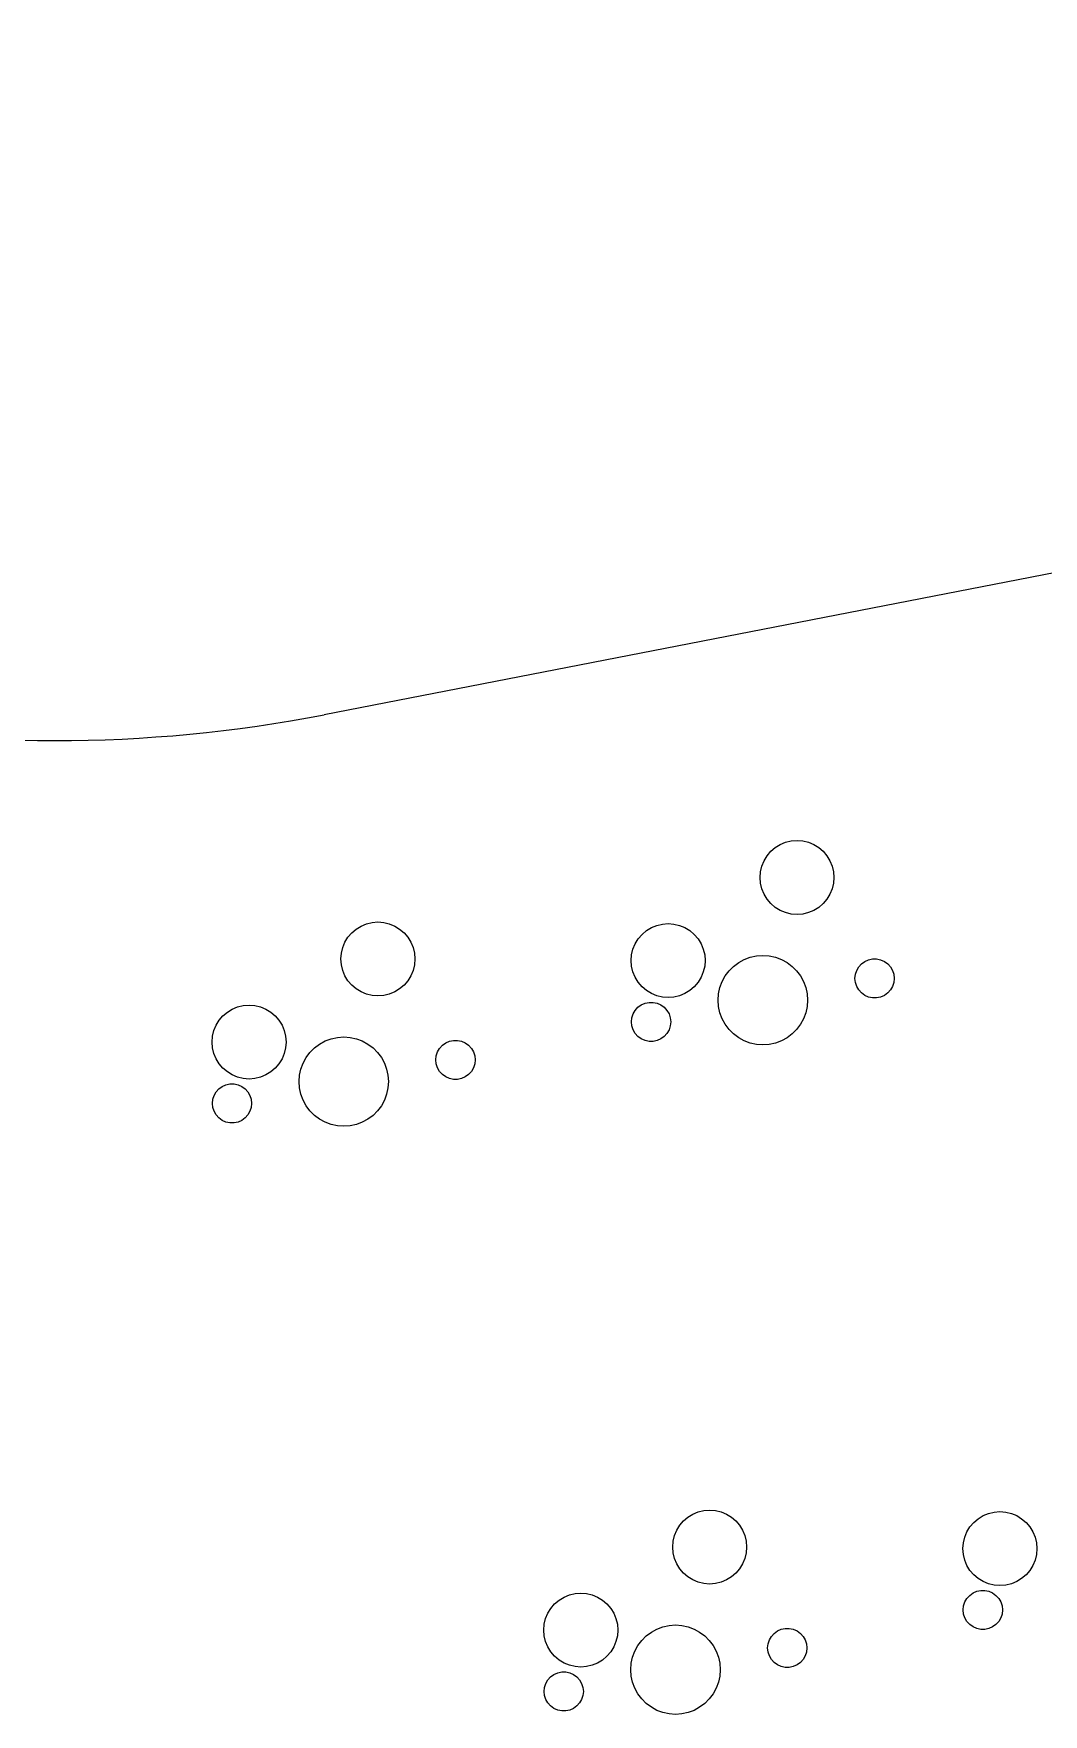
# Model space of a CAD drawing. Extents: x 101 to 518, y -308 to -134.
# Drawn here: x 255.5 to 300.5, y -209.4 to -134.4 of the extents above; entities that cross this region are included whole.
import ezdxf

# ---------------------------------------------------------------- set-up
doc = ezdxf.new("R2010")
doc.units = 0
doc.layers.add('BLACK', color=7, linetype='CONTINUOUS')

msp = doc.modelspace()

# ---------------------------------------------------------------- linework, layer by layer
at = {"layer": 'BLACK', "linetype": 'CONTINUOUS'}
for p, q in [((424.711961, -134.376322), (268.442894, -164.75692)), ((288.207989, -171.049853), (288.376141, -170.852973)), ((288.376141, -170.852973), (288.573021, -170.684821)), ((288.573021, -170.684821), (288.793783, -170.549538)), ((288.793783, -170.549538), (289.032989, -170.450456)), ((289.032989, -170.450456), (289.28475, -170.390013)), ((289.28475, -170.390013), (289.542867, -170.369699)), ((289.542867, -170.369699), (289.800984, -170.390013)), ((289.800984, -170.390013), (290.052745, -170.450456)), ((290.052745, -170.450456), (290.291951, -170.549538)), ((290.291951, -170.549538), (290.512713, -170.684821)), ((290.512713, -170.684821), (290.709593, -170.852973)), ((290.709593, -170.852973), (290.877745, -171.049853)), ((287.913181, -171.761582), (287.973624, -171.509821)), ((287.973624, -171.509821), (288.072706, -171.270615)), ((288.072706, -171.270615), (288.207989, -171.049853)), ((290.877745, -171.049853), (291.013028, -171.270615)), ((291.013028, -171.270615), (291.11211, -171.509821)), ((291.11211, -171.509821), (291.172553, -171.761582)), ((287.892867, -172.019699), (287.913181, -171.761582)), ((287.913181, -172.277816), (287.892867, -172.019699)), ((287.973624, -172.529577), (287.913181, -172.277816)), ((291.172553, -172.277816), (291.11211, -172.529577)), ((291.172553, -171.761582), (291.192867, -172.019699)), ((291.192867, -172.019699), (291.172553, -172.277816)), ((288.072706, -172.768783), (287.973624, -172.529577)), ((288.207989, -172.989545), (288.072706, -172.768783)), ((288.376141, -173.186425), (288.207989, -172.989545)), ((288.573021, -173.354577), (288.376141, -173.186425)), ((290.709593, -173.186425), (290.512713, -173.354577)), ((290.877745, -172.989545), (290.709593, -173.186425)), ((291.013028, -172.768783), (290.877745, -172.989545)), ((291.11211, -172.529577), (291.013028, -172.768783)), ((288.793783, -173.48986), (288.573021, -173.354577)), ((289.032989, -173.588942), (288.793783, -173.48986)), ((289.28475, -173.649385), (289.032989, -173.588942)), ((289.542867, -173.669699), (289.28475, -173.649385)), ((289.800984, -173.649385), (289.542867, -173.669699)), ((290.052745, -173.588942), (289.800984, -173.649385)), ((290.291951, -173.48986), (290.052745, -173.588942)), ((290.512713, -173.354577), (290.291951, -173.48986)), ((269.372709, -174.905526), (269.507992, -174.684764)), ((269.507992, -174.684764), (269.676144, -174.487884)), ((269.676144, -174.487884), (269.873024, -174.319732)), ((269.873024, -174.319732), (270.093786, -174.184449)), ((270.093786, -174.184449), (270.332992, -174.085367)), ((270.332992, -174.085367), (270.584753, -174.024924)), ((270.584753, -174.024924), (270.84287, -174.00461)), ((270.84287, -174.00461), (271.100987, -174.024924)), ((271.100987, -174.024924), (271.352748, -174.085367)), ((271.352748, -174.085367), (271.591954, -174.184449)), ((271.591954, -174.184449), (271.812716, -174.319732)), ((271.812716, -174.319732), (272.009596, -174.487884)), ((272.009596, -174.487884), (272.177748, -174.684764)), ((272.177748, -174.684764), (272.313031, -174.905526)), ((282.459312, -174.754823), (282.627464, -174.557943)), ((282.627464, -174.557943), (282.824344, -174.389791)), ((282.824344, -174.389791), (283.045106, -174.254508)), ((283.045106, -174.254508), (283.284312, -174.155426)), ((283.284312, -174.155426), (283.536073, -174.094983)), ((283.536073, -174.094983), (283.79419, -174.074669)), ((283.79419, -174.074669), (284.052307, -174.094983)), ((284.052307, -174.094983), (284.304068, -174.155426)), ((284.304068, -174.155426), (284.543274, -174.254508)), ((284.543274, -174.254508), (284.764036, -174.389791)), ((284.764036, -174.389791), (284.960916, -174.557943)), ((284.960916, -174.557943), (285.129068, -174.754823)), ((269.19287, -175.65461), (269.213184, -175.396493)), ((269.213184, -175.396493), (269.273627, -175.144732)), ((269.273627, -175.144732), (269.372709, -174.905526)), ((272.313031, -174.905526), (272.412113, -175.144732)), ((272.412113, -175.144732), (272.472556, -175.396493)), ((272.472556, -175.396493), (272.49287, -175.65461)), ((282.164504, -175.466552), (282.224947, -175.214791)), ((282.224947, -175.214791), (282.324029, -174.975585)), ((282.324029, -174.975585), (282.459312, -174.754823)), ((285.129068, -174.754823), (285.264351, -174.975585)), ((285.264351, -174.975585), (285.363433, -175.214791)), ((285.363433, -175.214791), (285.423876, -175.466552)), ((269.213184, -175.912727), (269.19287, -175.65461)), ((269.273627, -176.164488), (269.213184, -175.912727)), ((269.372709, -176.403694), (269.273627, -176.164488)), ((272.412113, -176.164488), (272.313031, -176.403694)), ((272.472556, -175.912727), (272.412113, -176.164488)), ((272.49287, -175.65461), (272.472556, -175.912727)), ((282.14419, -175.724669), (282.164504, -175.466552)), ((282.164504, -175.982786), (282.14419, -175.724669)), ((282.224947, -176.234547), (282.164504, -175.982786)), ((285.423876, -175.982786), (285.363433, -176.234547)), ((285.423876, -175.466552), (285.44419, -175.724669)), ((285.44419, -175.724669), (285.423876, -175.982786)), ((286.341469, -176.413036), (286.511955, -176.185293)), ((286.511955, -176.185293), (286.713117, -175.984131)), ((286.713117, -175.984131), (286.94086, -175.813645)), ((286.94086, -175.813645), (287.190548, -175.677305)), ((287.190548, -175.677305), (287.457097, -175.577887)), ((287.457097, -175.577887), (287.735082, -175.517415)), ((287.735082, -175.517415), (288.018844, -175.49712)), ((288.018844, -175.49712), (288.302606, -175.517415)), ((288.302606, -175.517415), (288.580591, -175.577887)), ((288.580591, -175.577887), (288.84714, -175.677305)), ((288.84714, -175.677305), (289.096828, -175.813645)), ((289.096828, -175.813645), (289.324571, -175.984131)), ((289.324571, -175.984131), (289.525733, -176.185293)), ((289.525733, -176.185293), (289.696219, -176.413036)), ((292.149631, -176.339787), (292.206158, -176.165815)), ((292.206158, -176.165815), (292.29762, -176.007398)), ((292.29762, -176.007398), (292.420021, -175.871458)), ((292.420021, -175.871458), (292.56801, -175.763938)), ((292.56801, -175.763938), (292.73512, -175.689536)), ((292.73512, -175.689536), (292.914048, -175.651503)), ((292.914048, -175.651503), (293.096972, -175.651503)), ((293.096972, -175.651503), (293.2759, -175.689536)), ((293.2759, -175.689536), (293.44301, -175.763938)), ((293.44301, -175.763938), (293.590999, -175.871458)), ((293.590999, -175.871458), (293.7134, -176.007398)), ((293.7134, -176.007398), (293.804862, -176.165815)), ((293.804862, -176.165815), (293.861389, -176.339787)), ((269.507992, -176.624456), (269.372709, -176.403694)), ((269.676144, -176.821336), (269.507992, -176.624456)), ((269.873024, -176.989488), (269.676144, -176.821336)), ((272.009596, -176.821336), (271.812716, -176.989488)), ((272.177748, -176.624456), (272.009596, -176.821336)), ((272.313031, -176.403694), (272.177748, -176.624456)), ((282.324029, -176.473753), (282.224947, -176.234547)), ((282.459312, -176.694515), (282.324029, -176.473753)), ((282.627464, -176.891395), (282.459312, -176.694515)), ((282.824344, -177.059547), (282.627464, -176.891395)), ((284.960916, -176.891395), (284.764036, -177.059547)), ((285.129068, -176.694515), (284.960916, -176.891395)), ((285.264351, -176.473753), (285.129068, -176.694515)), ((285.363433, -176.234547), (285.264351, -176.473753)), ((286.045239, -177.207258), (286.105711, -176.929273)), ((286.105711, -176.929273), (286.205129, -176.662724)), ((286.205129, -176.662724), (286.341469, -176.413036)), ((289.696219, -176.413036), (289.832559, -176.662724)), ((289.832559, -176.662724), (289.931977, -176.929273)), ((289.931977, -176.929273), (289.992449, -177.207258)), ((292.13051, -176.52171), (292.149631, -176.339787)), ((292.149631, -176.703633), (292.13051, -176.52171)), ((292.206158, -176.877605), (292.149631, -176.703633)), ((292.29762, -177.036022), (292.206158, -176.877605)), ((293.804862, -176.877605), (293.7134, -177.036022)), ((293.861389, -176.703633), (293.804862, -176.877605)), ((293.861389, -176.339787), (293.88051, -176.52171)), ((293.88051, -176.52171), (293.861389, -176.703633)), ((270.093786, -177.124771), (269.873024, -176.989488)), ((270.332992, -177.223853), (270.093786, -177.124771)), ((270.584753, -177.284296), (270.332992, -177.223853)), ((270.84287, -177.30461), (270.584753, -177.284296)), ((271.100987, -177.284296), (270.84287, -177.30461)), ((271.352748, -177.223853), (271.100987, -177.284296)), ((271.591954, -177.124771), (271.352748, -177.223853)), ((271.812716, -176.989488), (271.591954, -177.124771)), ((282.594678, -177.702558), (282.761788, -177.628156)), ((282.761788, -177.628156), (282.940716, -177.590123)), ((283.045106, -177.19483), (282.824344, -177.059547)), ((282.940716, -177.590123), (283.12364, -177.590123)), ((283.284312, -177.293912), (283.045106, -177.19483)), ((283.12364, -177.590123), (283.302568, -177.628156)), ((283.536073, -177.354355), (283.284312, -177.293912)), ((283.302568, -177.628156), (283.469678, -177.702558)), ((283.79419, -177.374669), (283.536073, -177.354355)), ((284.052307, -177.354355), (283.79419, -177.374669)), ((284.304068, -177.293912), (284.052307, -177.354355)), ((284.543274, -177.19483), (284.304068, -177.293912)), ((284.764036, -177.059547), (284.543274, -177.19483)), ((286.024944, -177.49102), (286.045239, -177.207258)), ((286.045239, -177.774782), (286.024944, -177.49102)), ((289.992449, -177.207258), (290.012744, -177.49102)), ((290.012744, -177.49102), (289.992449, -177.774782)), ((292.420021, -177.171962), (292.29762, -177.036022)), ((292.56801, -177.279482), (292.420021, -177.171962)), ((292.73512, -177.353884), (292.56801, -177.279482)), ((292.914048, -177.391917), (292.73512, -177.353884)), ((293.096972, -177.391917), (292.914048, -177.391917)), ((293.2759, -177.353884), (293.096972, -177.391917)), ((293.44301, -177.279482), (293.2759, -177.353884)), ((293.590999, -177.171962), (293.44301, -177.279482)), ((293.7134, -177.036022), (293.590999, -177.171962)), ((263.624032, -178.610496), (263.759315, -178.389734)), ((263.759315, -178.389734), (263.927467, -178.192854)), ((263.927467, -178.192854), (264.124347, -178.024702)), ((264.124347, -178.024702), (264.345109, -177.889419)), ((264.345109, -177.889419), (264.584315, -177.790337)), ((264.584315, -177.790337), (264.836076, -177.729894)), ((264.836076, -177.729894), (265.094193, -177.70958)), ((265.094193, -177.70958), (265.35231, -177.729894)), ((265.35231, -177.729894), (265.604071, -177.790337)), ((265.604071, -177.790337), (265.843277, -177.889419)), ((265.843277, -177.889419), (266.064039, -178.024702)), ((266.064039, -178.024702), (266.260919, -178.192854)), ((266.260919, -178.192854), (266.429071, -178.389734)), ((266.429071, -178.389734), (266.564354, -178.610496)), ((282.157178, -178.46033), (282.176299, -178.278407)), ((282.176299, -178.278407), (282.232826, -178.104435)), ((282.232826, -178.104435), (282.324288, -177.946018)), ((282.324288, -177.946018), (282.446689, -177.810078)), ((282.446689, -177.810078), (282.594678, -177.702558)), ((283.469678, -177.702558), (283.617667, -177.810078)), ((283.617667, -177.810078), (283.740068, -177.946018)), ((283.740068, -177.946018), (283.83153, -178.104435)), ((283.83153, -178.104435), (283.888057, -178.278407)), ((283.888057, -178.278407), (283.907178, -178.46033)), ((286.105711, -178.052767), (286.045239, -177.774782)), ((286.205129, -178.319316), (286.105711, -178.052767)), ((286.341469, -178.569004), (286.205129, -178.319316)), ((289.832559, -178.319316), (289.696219, -178.569004)), ((289.931977, -178.052767), (289.832559, -178.319316)), ((289.992449, -177.774782), (289.931977, -178.052767)), ((263.444193, -179.35958), (263.464507, -179.101463)), ((263.464507, -179.101463), (263.52495, -178.849702)), ((263.52495, -178.849702), (263.624032, -178.610496)), ((266.564354, -178.610496), (266.663436, -178.849702)), ((266.663436, -178.849702), (266.723879, -179.101463)), ((266.723879, -179.101463), (266.744193, -179.35958)), ((268.7571, -179.212798), (269.035085, -179.152326)), ((269.035085, -179.152326), (269.318847, -179.132031)), ((269.318847, -179.132031), (269.602609, -179.152326)), ((269.602609, -179.152326), (269.880594, -179.212798)), ((282.176299, -178.642253), (282.157178, -178.46033)), ((282.232826, -178.816225), (282.176299, -178.642253)), ((282.324288, -178.974642), (282.232826, -178.816225)), ((282.446689, -179.110582), (282.324288, -178.974642)), ((282.594678, -179.218102), (282.446689, -179.110582)), ((283.617667, -179.110582), (283.469678, -179.218102)), ((283.740068, -178.974642), (283.617667, -179.110582)), ((283.83153, -178.816225), (283.740068, -178.974642)), ((283.888057, -178.642253), (283.83153, -178.816225)), ((283.907178, -178.46033), (283.888057, -178.642253)), ((286.511955, -178.796747), (286.341469, -178.569004)), ((286.713117, -178.997909), (286.511955, -178.796747)), ((286.94086, -179.168395), (286.713117, -178.997909)), ((287.190548, -179.304735), (286.94086, -179.168395)), ((289.096828, -179.168395), (288.84714, -179.304735)), ((289.324571, -178.997909), (289.096828, -179.168395)), ((289.525733, -178.796747), (289.324571, -178.997909)), ((289.696219, -178.569004), (289.525733, -178.796747)), ((263.464507, -179.617697), (263.444193, -179.35958)), ((263.52495, -179.869458), (263.464507, -179.617697)), ((263.624032, -180.108664), (263.52495, -179.869458)), ((266.663436, -179.869458), (266.564354, -180.108664)), ((266.723879, -179.617697), (266.663436, -179.869458)), ((266.744193, -179.35958), (266.723879, -179.617697)), ((267.641472, -180.047947), (267.811958, -179.820204)), ((267.811958, -179.820204), (268.01312, -179.619042)), ((268.01312, -179.619042), (268.240863, -179.448556)), ((268.240863, -179.448556), (268.490551, -179.312216)), ((268.490551, -179.312216), (268.7571, -179.212798)), ((269.880594, -179.212798), (270.147143, -179.312216)), ((270.147143, -179.312216), (270.396831, -179.448556)), ((270.396831, -179.448556), (270.624574, -179.619042)), ((270.624574, -179.619042), (270.825736, -179.820204)), ((270.825736, -179.820204), (270.996222, -180.047947)), ((273.449634, -179.974698), (273.506161, -179.800726)), ((273.506161, -179.800726), (273.597623, -179.642309)), ((273.597623, -179.642309), (273.720024, -179.506369)), ((273.720024, -179.506369), (273.868013, -179.398849)), ((273.868013, -179.398849), (274.035123, -179.324447)), ((274.035123, -179.324447), (274.214051, -179.286414)), ((274.214051, -179.286414), (274.396975, -179.286414)), ((274.396975, -179.286414), (274.575903, -179.324447)), ((274.575903, -179.324447), (274.743013, -179.398849)), ((274.743013, -179.398849), (274.891002, -179.506369)), ((274.891002, -179.506369), (275.013403, -179.642309)), ((275.013403, -179.642309), (275.104865, -179.800726)), ((275.104865, -179.800726), (275.161392, -179.974698)), ((282.761788, -179.292504), (282.594678, -179.218102)), ((282.940716, -179.330537), (282.761788, -179.292504)), ((283.12364, -179.330537), (282.940716, -179.330537)), ((283.302568, -179.292504), (283.12364, -179.330537)), ((283.469678, -179.218102), (283.302568, -179.292504)), ((287.457097, -179.404153), (287.190548, -179.304735)), ((287.735082, -179.464625), (287.457097, -179.404153)), ((288.018844, -179.48492), (287.735082, -179.464625)), ((288.302606, -179.464625), (288.018844, -179.48492)), ((288.580591, -179.404153), (288.302606, -179.464625)), ((288.84714, -179.304735), (288.580591, -179.404153)), ((263.759315, -180.329426), (263.624032, -180.108664)), ((263.927467, -180.526306), (263.759315, -180.329426)), ((264.124347, -180.694458), (263.927467, -180.526306)), ((266.260919, -180.526306), (266.064039, -180.694458)), ((266.429071, -180.329426), (266.260919, -180.526306)), ((266.564354, -180.108664), (266.429071, -180.329426)), ((267.345242, -180.842169), (267.405714, -180.564184)), ((267.405714, -180.564184), (267.505132, -180.297635)), ((267.505132, -180.297635), (267.641472, -180.047947)), ((270.996222, -180.047947), (271.132562, -180.297635)), ((271.132562, -180.297635), (271.23198, -180.564184)), ((271.23198, -180.564184), (271.292452, -180.842169)), ((273.430513, -180.156621), (273.449634, -179.974698)), ((273.449634, -180.338544), (273.430513, -180.156621)), ((273.506161, -180.512516), (273.449634, -180.338544)), ((273.597623, -180.670933), (273.506161, -180.512516)), ((273.720024, -180.806873), (273.597623, -180.670933)), ((275.013403, -180.670933), (274.891002, -180.806873)), ((275.104865, -180.512516), (275.013403, -180.670933)), ((275.161392, -180.338544), (275.104865, -180.512516)), ((275.161392, -179.974698), (275.180513, -180.156621)), ((275.180513, -180.156621), (275.161392, -180.338544)), ((263.746692, -181.444989), (263.894681, -181.337469)), ((263.894681, -181.337469), (264.061791, -181.263067)), ((264.061791, -181.263067), (264.240719, -181.225034)), ((264.345109, -180.829741), (264.124347, -180.694458)), ((264.240719, -181.225034), (264.423643, -181.225034)), ((264.584315, -180.928823), (264.345109, -180.829741)), ((264.423643, -181.225034), (264.602571, -181.263067)), ((264.836076, -180.989266), (264.584315, -180.928823)), ((264.602571, -181.263067), (264.769681, -181.337469)), ((264.769681, -181.337469), (264.91767, -181.444989)), ((265.094193, -181.00958), (264.836076, -180.989266)), ((265.35231, -180.989266), (265.094193, -181.00958)), ((265.604071, -180.928823), (265.35231, -180.989266)), ((265.843277, -180.829741), (265.604071, -180.928823)), ((266.064039, -180.694458), (265.843277, -180.829741)), ((267.324947, -181.125931), (267.345242, -180.842169)), ((267.345242, -181.409693), (267.324947, -181.125931)), ((267.405714, -181.687678), (267.345242, -181.409693)), ((271.292452, -181.409693), (271.23198, -181.687678)), ((271.292452, -180.842169), (271.312747, -181.125931)), ((271.312747, -181.125931), (271.292452, -181.409693)), ((273.868013, -180.914393), (273.720024, -180.806873)), ((274.035123, -180.988795), (273.868013, -180.914393)), ((274.214051, -181.026828), (274.035123, -180.988795)), ((274.396975, -181.026828), (274.214051, -181.026828)), ((274.575903, -180.988795), (274.396975, -181.026828)), ((274.743013, -180.914393), (274.575903, -180.988795)), ((274.891002, -180.806873), (274.743013, -180.914393)), ((263.457181, -182.095241), (263.476302, -181.913318)), ((263.476302, -182.277164), (263.457181, -182.095241)), ((263.476302, -181.913318), (263.532829, -181.739346)), ((263.532829, -181.739346), (263.624291, -181.580929)), ((263.624291, -181.580929), (263.746692, -181.444989)), ((264.91767, -181.444989), (265.040071, -181.580929)), ((265.040071, -181.580929), (265.131533, -181.739346)), ((265.131533, -181.739346), (265.18806, -181.913318)), ((265.18806, -181.913318), (265.207181, -182.095241)), ((265.207181, -182.095241), (265.18806, -182.277164)), ((267.505132, -181.954227), (267.405714, -181.687678)), ((267.641472, -182.203915), (267.505132, -181.954227)), ((271.132562, -181.954227), (270.996222, -182.203915)), ((271.23198, -181.687678), (271.132562, -181.954227)), ((263.532829, -182.451136), (263.476302, -182.277164)), ((263.624291, -182.609553), (263.532829, -182.451136)), ((263.746692, -182.745493), (263.624291, -182.609553)), ((263.894681, -182.853013), (263.746692, -182.745493)), ((264.061791, -182.927415), (263.894681, -182.853013)), ((264.240719, -182.965448), (264.061791, -182.927415)), ((264.602571, -182.927415), (264.423643, -182.965448)), ((264.769681, -182.853013), (264.602571, -182.927415)), ((264.91767, -182.745493), (264.769681, -182.853013)), ((265.040071, -182.609553), (264.91767, -182.745493)), ((265.131533, -182.451136), (265.040071, -182.609553)), ((265.18806, -182.277164), (265.131533, -182.451136)), ((267.811958, -182.431658), (267.641472, -182.203915)), ((268.01312, -182.63282), (267.811958, -182.431658)), ((268.240863, -182.803306), (268.01312, -182.63282)), ((268.490551, -182.939646), (268.240863, -182.803306)), ((268.7571, -183.039064), (268.490551, -182.939646)), ((270.147143, -182.939646), (269.880594, -183.039064)), ((270.396831, -182.803306), (270.147143, -182.939646)), ((270.624574, -182.63282), (270.396831, -182.803306)), ((270.825736, -182.431658), (270.624574, -182.63282)), ((270.996222, -182.203915), (270.825736, -182.431658)), ((264.423643, -182.965448), (264.240719, -182.965448)), ((269.035085, -183.099536), (268.7571, -183.039064)), ((269.318847, -183.119831), (269.035085, -183.099536)), ((269.602609, -183.099536), (269.318847, -183.119831)), ((269.880594, -183.039064), (269.602609, -183.099536)), ((284.175075, -201.138067), (284.310358, -200.917305)), ((284.310358, -200.917305), (284.47851, -200.720425)), ((284.47851, -200.720425), (284.67539, -200.552273)), ((284.67539, -200.552273), (284.896152, -200.41699)), ((284.896152, -200.41699), (285.135358, -200.317908)), ((285.135358, -200.317908), (285.387119, -200.257465)), ((285.387119, -200.257465), (285.645236, -200.237151)), ((285.645236, -200.237151), (285.903353, -200.257465)), ((285.903353, -200.257465), (286.155114, -200.317908)), ((286.155114, -200.317908), (286.39432, -200.41699)), ((286.39432, -200.41699), (286.615082, -200.552273)), ((286.615082, -200.552273), (286.811962, -200.720425)), ((286.811962, -200.720425), (286.980114, -200.917305)), ((286.980114, -200.917305), (287.115397, -201.138067)), ((297.261678, -200.987364), (297.42983, -200.790484)), ((297.42983, -200.790484), (297.62671, -200.622332)), ((297.62671, -200.622332), (297.847472, -200.487049)), ((297.847472, -200.487049), (298.086678, -200.387967)), ((298.086678, -200.387967), (298.338439, -200.327524)), ((298.338439, -200.327524), (298.596556, -200.30721)), ((298.596556, -200.30721), (298.854673, -200.327524)), ((298.854673, -200.327524), (299.106434, -200.387967)), ((299.106434, -200.387967), (299.34564, -200.487049)), ((299.34564, -200.487049), (299.566402, -200.622332)), ((299.566402, -200.622332), (299.763282, -200.790484)), ((299.763282, -200.790484), (299.931434, -200.987364)), ((283.995236, -201.887151), (284.01555, -201.629034)), ((284.01555, -201.629034), (284.075993, -201.377273)), ((284.075993, -201.377273), (284.175075, -201.138067)), ((287.115397, -201.138067), (287.214479, -201.377273)), ((287.214479, -201.377273), (287.274922, -201.629034)), ((287.274922, -201.629034), (287.295236, -201.887151)), ((296.96687, -201.699093), (297.027313, -201.447332)), ((297.027313, -201.447332), (297.126395, -201.208126)), ((297.126395, -201.208126), (297.261678, -200.987364)), ((299.931434, -200.987364), (300.066717, -201.208126)), ((300.066717, -201.208126), (300.165799, -201.447332)), ((300.165799, -201.447332), (300.226242, -201.699093)), ((284.01555, -202.145268), (283.995236, -201.887151)), ((284.075993, -202.397029), (284.01555, -202.145268)), ((284.175075, -202.636235), (284.075993, -202.397029)), ((287.214479, -202.397029), (287.115397, -202.636235)), ((287.274922, -202.145268), (287.214479, -202.397029)), ((287.295236, -201.887151), (287.274922, -202.145268)), ((296.946556, -201.95721), (296.96687, -201.699093)), ((296.96687, -202.215327), (296.946556, -201.95721)), ((297.027313, -202.467088), (296.96687, -202.215327)), ((300.226242, -202.215327), (300.165799, -202.467088)), ((300.226242, -201.699093), (300.246556, -201.95721)), ((300.246556, -201.95721), (300.226242, -202.215327)), ((284.310358, -202.856997), (284.175075, -202.636235)), ((284.47851, -203.053877), (284.310358, -202.856997)), ((284.67539, -203.222029), (284.47851, -203.053877)), ((286.811962, -203.053877), (286.615082, -203.222029)), ((286.980114, -202.856997), (286.811962, -203.053877)), ((287.115397, -202.636235), (286.980114, -202.856997)), ((297.126395, -202.706294), (297.027313, -202.467088)), ((297.261678, -202.927056), (297.126395, -202.706294)), ((297.42983, -203.123936), (297.261678, -202.927056)), ((297.62671, -203.292088), (297.42983, -203.123936)), ((299.763282, -203.123936), (299.566402, -203.292088)), ((299.931434, -202.927056), (299.763282, -203.123936)), ((300.066717, -202.706294), (299.931434, -202.927056)), ((300.165799, -202.467088), (300.066717, -202.706294)), ((284.896152, -203.357312), (284.67539, -203.222029)), ((285.135358, -203.456394), (284.896152, -203.357312)), ((285.387119, -203.516837), (285.135358, -203.456394)), ((285.645236, -203.537151), (285.387119, -203.516837)), ((285.903353, -203.516837), (285.645236, -203.537151)), ((286.155114, -203.456394), (285.903353, -203.516837)), ((286.39432, -203.357312), (286.155114, -203.456394)), ((286.615082, -203.222029), (286.39432, -203.357312)), ((297.397044, -203.935099), (297.564154, -203.860697)), ((297.564154, -203.860697), (297.743082, -203.822664)), ((297.847472, -203.427371), (297.62671, -203.292088)), ((297.743082, -203.822664), (297.926006, -203.822664)), ((298.086678, -203.526453), (297.847472, -203.427371)), ((297.926006, -203.822664), (298.104934, -203.860697)), ((298.338439, -203.586896), (298.086678, -203.526453)), ((298.104934, -203.860697), (298.272044, -203.935099)), ((298.596556, -203.60721), (298.338439, -203.586896)), ((298.854673, -203.586896), (298.596556, -203.60721)), ((299.106434, -203.526453), (298.854673, -203.586896)), ((299.34564, -203.427371), (299.106434, -203.526453)), ((299.566402, -203.292088), (299.34564, -203.427371)), ((278.426398, -204.843037), (278.561681, -204.622275)), ((278.561681, -204.622275), (278.729833, -204.425395)), ((278.729833, -204.425395), (278.926713, -204.257243)), ((278.926713, -204.257243), (279.147475, -204.12196)), ((279.147475, -204.12196), (279.386681, -204.022878)), ((279.386681, -204.022878), (279.638442, -203.962435)), ((279.638442, -203.962435), (279.896559, -203.942121)), ((279.896559, -203.942121), (280.154676, -203.962435)), ((280.154676, -203.962435), (280.406437, -204.022878)), ((280.406437, -204.022878), (280.645643, -204.12196)), ((280.645643, -204.12196), (280.866405, -204.257243)), ((280.866405, -204.257243), (281.063285, -204.425395)), ((281.063285, -204.425395), (281.231437, -204.622275)), ((281.231437, -204.622275), (281.36672, -204.843037)), ((296.959544, -204.692871), (296.978665, -204.510948)), ((296.978665, -204.510948), (297.035192, -204.336976)), ((297.035192, -204.336976), (297.126654, -204.178559)), ((297.126654, -204.178559), (297.249055, -204.042619)), ((297.249055, -204.042619), (297.397044, -203.935099)), ((298.272044, -203.935099), (298.420033, -204.042619)), ((298.420033, -204.042619), (298.542434, -204.178559)), ((298.542434, -204.178559), (298.633896, -204.336976)), ((298.633896, -204.336976), (298.690423, -204.510948)), ((298.690423, -204.510948), (298.709544, -204.692871)), ((278.246559, -205.592121), (278.266873, -205.334004)), ((278.266873, -205.334004), (278.327316, -205.082243)), ((278.327316, -205.082243), (278.426398, -204.843037)), ((281.36672, -204.843037), (281.465802, -205.082243)), ((281.465802, -205.082243), (281.526245, -205.334004)), ((281.526245, -205.334004), (281.546559, -205.592121)), ((283.559466, -205.445339), (283.837451, -205.384867)), ((283.837451, -205.384867), (284.121213, -205.364572)), ((284.121213, -205.364572), (284.404975, -205.384867)), ((284.404975, -205.384867), (284.68296, -205.445339)), ((296.978665, -204.874794), (296.959544, -204.692871)), ((297.035192, -205.048766), (296.978665, -204.874794)), ((297.126654, -205.207183), (297.035192, -205.048766)), ((297.249055, -205.343123), (297.126654, -205.207183)), ((297.397044, -205.450643), (297.249055, -205.343123)), ((298.420033, -205.343123), (298.272044, -205.450643)), ((298.542434, -205.207183), (298.420033, -205.343123)), ((298.633896, -205.048766), (298.542434, -205.207183)), ((298.690423, -204.874794), (298.633896, -205.048766)), ((298.709544, -204.692871), (298.690423, -204.874794)), ((278.266873, -205.850238), (278.246559, -205.592121)), ((278.327316, -206.101999), (278.266873, -205.850238)), ((278.426398, -206.341205), (278.327316, -206.101999)), ((281.465802, -206.101999), (281.36672, -206.341205)), ((281.526245, -205.850238), (281.465802, -206.101999)), ((281.546559, -205.592121), (281.526245, -205.850238)), ((282.443838, -206.280488), (282.614324, -206.052745)), ((282.614324, -206.052745), (282.815486, -205.851583)), ((282.815486, -205.851583), (283.043229, -205.681097)), ((283.043229, -205.681097), (283.292917, -205.544757)), ((283.292917, -205.544757), (283.559466, -205.445339)), ((284.68296, -205.445339), (284.949509, -205.544757)), ((284.949509, -205.544757), (285.199197, -205.681097)), ((285.199197, -205.681097), (285.42694, -205.851583)), ((285.42694, -205.851583), (285.628102, -206.052745)), ((285.628102, -206.052745), (285.798588, -206.280488)), ((288.252, -206.207239), (288.308527, -206.033267)), ((288.308527, -206.033267), (288.399989, -205.87485)), ((288.399989, -205.87485), (288.52239, -205.73891)), ((288.52239, -205.73891), (288.670379, -205.63139)), ((288.670379, -205.63139), (288.837489, -205.556988)), ((288.837489, -205.556988), (289.016417, -205.518955)), ((289.016417, -205.518955), (289.199341, -205.518955)), ((289.199341, -205.518955), (289.378269, -205.556988)), ((289.378269, -205.556988), (289.545379, -205.63139)), ((289.545379, -205.63139), (289.693368, -205.73891)), ((289.693368, -205.73891), (289.815769, -205.87485)), ((289.815769, -205.87485), (289.907231, -206.033267)), ((289.907231, -206.033267), (289.963758, -206.207239)), ((297.564154, -205.525045), (297.397044, -205.450643)), ((297.743082, -205.563078), (297.564154, -205.525045)), ((297.926006, -205.563078), (297.743082, -205.563078)), ((298.104934, -205.525045), (297.926006, -205.563078)), ((298.272044, -205.450643), (298.104934, -205.525045)), ((278.561681, -206.561967), (278.426398, -206.341205)), ((278.729833, -206.758847), (278.561681, -206.561967)), ((278.926713, -206.926999), (278.729833, -206.758847)), ((279.147475, -207.062282), (278.926713, -206.926999)), ((280.866405, -206.926999), (280.645643, -207.062282)), ((281.063285, -206.758847), (280.866405, -206.926999)), ((281.231437, -206.561967), (281.063285, -206.758847)), ((281.36672, -206.341205), (281.231437, -206.561967)), ((282.147608, -207.07471), (282.20808, -206.796725)), ((282.20808, -206.796725), (282.307498, -206.530176)), ((282.307498, -206.530176), (282.443838, -206.280488)), ((285.798588, -206.280488), (285.934928, -206.530176)), ((285.934928, -206.530176), (286.034346, -206.796725)), ((286.034346, -206.796725), (286.094818, -207.07471)), ((288.232879, -206.389162), (288.252, -206.207239)), ((288.252, -206.571085), (288.232879, -206.389162)), ((288.308527, -206.745057), (288.252, -206.571085)), ((288.399989, -206.903474), (288.308527, -206.745057)), ((288.52239, -207.039414), (288.399989, -206.903474)), ((289.815769, -206.903474), (289.693368, -207.039414)), ((289.907231, -206.745057), (289.815769, -206.903474)), ((289.963758, -206.571085), (289.907231, -206.745057)), ((289.963758, -206.207239), (289.982879, -206.389162)), ((289.982879, -206.389162), (289.963758, -206.571085)), ((278.426657, -207.81347), (278.549058, -207.67753)), ((278.549058, -207.67753), (278.697047, -207.57001)), ((278.697047, -207.57001), (278.864157, -207.495608)), ((278.864157, -207.495608), (279.043085, -207.457575)), ((279.043085, -207.457575), (279.226009, -207.457575)), ((279.386681, -207.161364), (279.147475, -207.062282)), ((279.226009, -207.457575), (279.404937, -207.495608)), ((279.638442, -207.221807), (279.386681, -207.161364)), ((279.404937, -207.495608), (279.572047, -207.57001)), ((279.572047, -207.57001), (279.720036, -207.67753)), ((279.896559, -207.242121), (279.638442, -207.221807)), ((279.720036, -207.67753), (279.842437, -207.81347)), ((280.154676, -207.221807), (279.896559, -207.242121)), ((280.406437, -207.161364), (280.154676, -207.221807)), ((280.645643, -207.062282), (280.406437, -207.161364)), ((282.127313, -207.358472), (282.147608, -207.07471)), ((282.147608, -207.642234), (282.127313, -207.358472)), ((282.20808, -207.920219), (282.147608, -207.642234)), ((286.094818, -207.642234), (286.034346, -207.920219)), ((286.094818, -207.07471), (286.115113, -207.358472)), ((286.115113, -207.358472), (286.094818, -207.642234)), ((288.670379, -207.146934), (288.52239, -207.039414)), ((288.837489, -207.221336), (288.670379, -207.146934)), ((289.016417, -207.259369), (288.837489, -207.221336)), ((289.199341, -207.259369), (289.016417, -207.259369)), ((289.378269, -207.221336), (289.199341, -207.259369)), ((289.545379, -207.146934), (289.378269, -207.221336)), ((289.693368, -207.039414), (289.545379, -207.146934)), ((278.259547, -208.327782), (278.278668, -208.145859)), ((278.278668, -208.509705), (278.259547, -208.327782)), ((278.278668, -208.145859), (278.335195, -207.971887)), ((278.335195, -207.971887), (278.426657, -207.81347)), ((279.842437, -207.81347), (279.933899, -207.971887)), ((279.933899, -207.971887), (279.990426, -208.145859)), ((279.990426, -208.145859), (280.009547, -208.327782)), ((280.009547, -208.327782), (279.990426, -208.509705)), ((282.307498, -208.186768), (282.20808, -207.920219)), ((282.443838, -208.436456), (282.307498, -208.186768)), ((285.934928, -208.186768), (285.798588, -208.436456)), ((286.034346, -207.920219), (285.934928, -208.186768)), ((278.335195, -208.683677), (278.278668, -208.509705)), ((278.426657, -208.842094), (278.335195, -208.683677)), ((278.549058, -208.978034), (278.426657, -208.842094)), ((278.697047, -209.085554), (278.549058, -208.978034)), ((278.864157, -209.159956), (278.697047, -209.085554)), ((279.043085, -209.197989), (278.864157, -209.159956)), ((279.404937, -209.159956), (279.226009, -209.197989)), ((279.572047, -209.085554), (279.404937, -209.159956)), ((279.720036, -208.978034), (279.572047, -209.085554)), ((279.842437, -208.842094), (279.720036, -208.978034)), ((279.933899, -208.683677), (279.842437, -208.842094)), ((279.990426, -208.509705), (279.933899, -208.683677)), ((282.614324, -208.664199), (282.443838, -208.436456)), ((282.815486, -208.865361), (282.614324, -208.664199)), ((283.043229, -209.035847), (282.815486, -208.865361)), ((283.292917, -209.172187), (283.043229, -209.035847)), ((283.559466, -209.271605), (283.292917, -209.172187)), ((284.949509, -209.172187), (284.68296, -209.271605)), ((285.199197, -209.035847), (284.949509, -209.172187)), ((285.42694, -208.865361), (285.199197, -209.035847)), ((285.628102, -208.664199), (285.42694, -208.865361)), ((285.798588, -208.436456), (285.628102, -208.664199)), ((279.226009, -209.197989), (279.043085, -209.197989)), ((283.837451, -209.332077), (283.559466, -209.271605)), ((284.121213, -209.352372), (283.837451, -209.332077)), ((284.404975, -209.332077), (284.121213, -209.352372)), ((284.68296, -209.271605), (284.404975, -209.332077))]:
    msp.add_line(p, q, dxfattribs=at)
at = {"layer": 'BLACK'}
msp.add_arc((256.42, -102.9148), 62.999982, -101.0201071, -78.99821129, dxfattribs=at)

doc.saveas('drawing.dxf')
